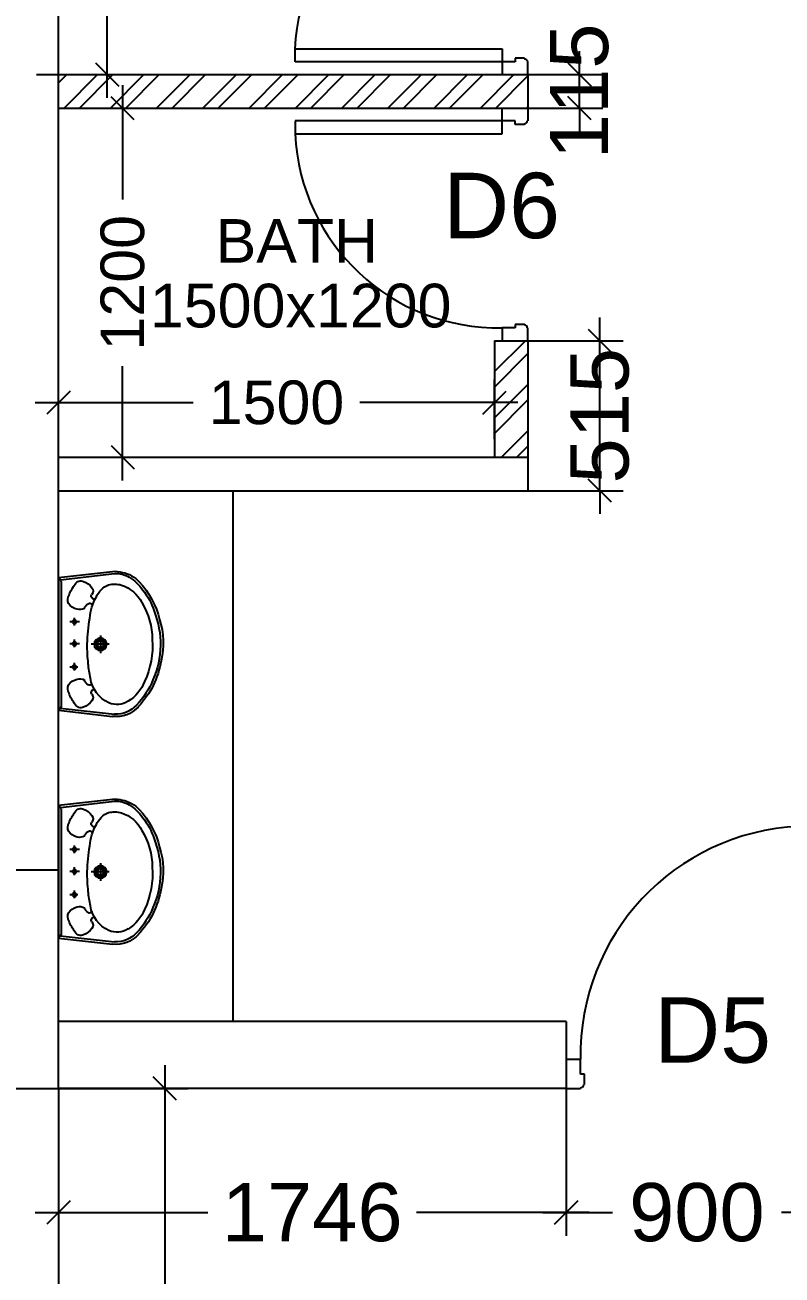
# Model space of a CAD drawing. Extents: x 7620542 to 7843793, y -6476226 to -6093835.
# Drawn here: x 7751184 to 7753788, y -6345722 to -6341425 of the extents above; entities that cross this region are included whole.
import ezdxf
from ezdxf.enums import TextEntityAlignment as Align

# ---------------------------------------------------------------- set-up
doc = ezdxf.new("R2010")
doc.units = 0
doc.header["$LTSCALE"] = 600
doc.header["$MEASUREMENT"] = 0
doc.header["$PDMODE"] = 35
doc.layers.get('0').update_dxf_attribs({"linetype": 'CONTINUOUS'})
doc.layers.get('Defpoints').update_dxf_attribs({"linetype": 'CONTINUOUS'})
for name, color, linetype in [('DOOR', 32, 'CONTINUOUS'), ('joinery', 7, 'CONTINUOUS'), ('LA-column', 3, 'CONTINUOUS'), ('Room Dim', 1, 'CONTINUOUS'), ('T Wall', 8, 'CONTINUOUS'), ('TEXT', 6, 'CONTINUOUS'), ('Toi-Euip', 8, 'CONTINUOUS'), ('Toi. Wall Hat', 3, 'CONTINUOUS'), ('Walls', 7, 'CONTINUOUS'), ('Working Dim', 5, 'CONTINUOUS')]:
    doc.layers.add(name, color=color, linetype=linetype)
doc.styles.add('ari', font='arial.ttf')
doc.styles.add('ARIAL', font='arial.ttf')
doc.dimstyles.new('int. dim', dxfattribs={"dimtxt": 450, "dimasz": 80, "dimexe": 80, "dimexo": 0, "dimgap": 70, "dimtad": 0, "dimdec": 0, "dimzin": 12, "dimdsep": 46, "dimtxsty": 'ari', "dimblk": 'OBLIQUE', "dimcen": 2, "dimdle": 80, "dimclrd": 256, "dimclre": 256, "dimclrt": 6, "dimadec": 0, "dimazin": 0, "dimtfac": 1, "dimtdec": 0, "dimtix": 1, "dimtmove": 2, "dimatfit": 3, "dimfxl": 1, "dimtolj": 1, "dimtzin": 0, "dimlwd": -1, "dimlwe": -1, "dimarcsym": 0})

# ---------------------------------------------------------------- blocks, each defined once
blk = doc.blocks.new('1000')
at = {"layer": 'DOOR'}
for p, q in [((0, -100), (0, 0)), ((0, 0), (49.7, 0)), ((49.7, 0), (49.7, -2.2)), ((63.2, -13.5), (61, -13.5)), ((63.2, -13.5), (63.2, -49.5)), ((836.8, -13.5), (836.8, -49.5)), ((836.8, -13.5), (839, -13.5)), ((850.3, 0), (850.3, -2.2)), ((900, 0), (850.3, 0)), ((900, -100), (900, 0)), ((63.2, -49.5), (49.7, -49.5)), ((49.7, -49.5), (49.7, -100)), ((836.8, -49.5), (850.3, -49.5)), ((850.3, -49.5), (850.3, -100)), ((49.7, -100), (0, -100)), ((49.7, -100), (49.7, -900.6)), ((100.2, -100), (49.7, -100)), ((100.2, -900.6), (100.2, -100)), ((850.3, -100), (900, -100)), ((49.7, -900.6), (100.2, -900.6))]:
    blk.add_line(p, q, dxfattribs=at)
for centre, major_axis, start_param, end_param in [((49.7, -13.5), (-7.95, 7.95), 3.926991, 5.497787), ((850.3, -13.5), (7.95, 7.95), 0.785398, 2.356194)]:
    blk.add_ellipse(centre, major_axis=major_axis, ratio=1, start_param=start_param, end_param=end_param, dxfattribs=at)
at = {"layer": 'DOOR', "color": 145}
blk.add_ellipse((64.3, -115.3), major_axis=(-519.7, 589.8), ratio=1, start_param=2.464943, end_param=4.009476, dxfattribs=at)
blk = doc.blocks.new('A$C1E9F72C1')
at = {"layer": 'Toi-Euip', "color": 8}
for p, q in [((-228.2, 0), (-249, -186.3)), ((-228.2, 0), (228.2, 0)), ((228.2, 0), (249, -186.3)), ((-220.9, -6.6), (-241.8, -193.1)), ((-212.9, -9.7), (208.6, -9.7)), ((-76, -72.5), (-76, -39.7)), ((-0.6, -72.5), (-0.6, -39.7)), ((79.3, -67.3), (79.3, -39.7)), ((220.8, -6.2), (241.8, -193.1)), ((-63.8, -54.9), (-90.3, -54.9)), ((11.6, -54.9), (-14.9, -54.9)), ((91.5, -54.9), (65.1, -54.9)), ((0.9, -174.9), (0.9, -113)), ((-29.6, -144.6), (31.2, -144.6))]:
    blk.add_line(p, q, dxfattribs=at)
for centre, radius in [((-76, -54.9), 6.49), ((-0.6, -54.9), 6.49), ((79.3, -54.9), 6.49), ((0.9, -144.6), 21.7), ((0.9, -144.6), 15.6), ((0.9, -144.6), 11)]:
    blk.add_circle(centre, radius, dxfattribs=at)
for centre, radius, start, end in [((-208.1, 14.7), 24.9, 216.2215, 258.8549), ((207.9, 16.2), 26, 271.4204, 321.2513), ((-125, -156.3), 127.2, 109.5864, 129.4018), ((-151.5, -66.7), 34.3, 68.6439, 118.0808), ((-167.5, -75.4), 49.6, 12.807, 54.9415), ((169.6, -75.4), 49.6, 125.0585, 167.193), ((153.6, -66.7), 34.3, 61.9192, 111.3561), ((127.1, -156.3), 127.2, 50.5982, 70.4136), ((-196.3, -76.7), 20.9, 116.809, 207.5092), ((-150, -73.3), 32.2, 330.0791, 16.0346), ((152.1, -73.3), 32.2, 163.9654, 209.9209), ((198.5, -76.7), 20.9, 332.4908, 63.191), ((-160.4, -68.2), 57.4, 198.3504, 235.0331), ((-181.8, -101.4), 18, 230.4642, 309.5358), ((-164.3, -121.5), 8.67, 53.8926, 133.9597), ((-76.5, -275.6), 168.3, 94.0281, 120.4098), ((-162.9, -122.5), 8.8, 329.6713, 65.4896), ((-131.5, -107.7), 8.62, 142.6961, 276.8474), ((-114.5, -115.3), 27, 106.386, 151.7285), ((34.9, -905.9), 807.6, 92.48, 98.7772), ((-3.2, -837.5), 738.4, 84.4518, 89.7569), ((46.1, -400.7), 299, 76.1733, 85.7679), ((102.1, -220), 110.7, 24.9779, 81.9798), ((116.6, -115.3), 27, 28.2715, 73.614), ((134.9, -107.4), 7.45, 281.3197, 41.7016), ((164.3, -121.7), 7.8, 112.0693, 194.8477), ((166.5, -121.5), 8.67, 46.0403, 126.1074), ((183.9, -101.4), 18, 230.4642, 309.5358), ((162.5, -68.2), 57.4, 304.9669, 341.6496), ((-129.4, -204.5), 80.8, 113.6187, 156.307), ((-165.7, -196.5), 84, 173.0041, 196.7608), ((-163.3, -200.1), 78.8, 174.8598, 213.2089), ((-110.1, -193), 95.5, 167.3454, 194.4146), ((136.7, -201.5), 71.5, 327.5919, 23.2221), ((146.7, -197.7), 95.2, 311.9105, 2.7762), ((149.6, -199.6), 100.3, 311.3831, 7.6058), ((-141.4, -199.1), 106.9, 191.4479, 227.66), ((-120.4, -183.5), 124.2, 208.7854, 238.1585), ((-82.7, -174.7), 127.1, 199.3054, 242.2025), ((77.5, -165.5), 140.9, 291.6868, 328.1397), ((-15.6, -66.9), 289.4, 226.8801, 256.3199), ((-54.2, -135.8), 202, 229.3146, 253.0106), ((-13.2, -73.3), 249.6, 238.9436, 269.4813), ((4.7, -23.5), 300.1, 266.1546, 294.5893), ((11.5, -60.2), 296.4, 278.977, 313.6155), ((18.1, -68), 277.7, 292.3326, 313.7827), ((0.4, -45.6), 305.3, 248.1503, 293.8049), ((-3.9, -83.4), 276.6, 253.1484, 282.8609)]:
    blk.add_arc(centre, radius, start, end, dxfattribs=at)
blk = doc.blocks.new('_Oblique')
at = {"color": 0, "linetype": 'ByBlock', "lineweight": -2}
blk.add_line((-0.5, -0.5), (0.5, 0.5), dxfattribs=at)
blk = doc.blocks.new('*D571')
at = {"layer": 'Defpoints', "color": 0, "transparency": 16777216}
for p in [(7751464.2, -6341711, -4.8), (7751464.2, -6342910.5, 1), (7751519.7, -6342910.5)]:
    blk.add_point(p, dxfattribs=at)
at = {"layer": 'Working Dim', "transparency": 16777216}
for p, q in [((7751519.7, -6341631), (7751519.7, -6342024.1)), ((7751464.2, -6341711), (7751599.7, -6341711)), ((7751519.7, -6342990.5), (7751519.7, -6342597.4)), ((7751464.2, -6342910.5), (7751599.7, -6342910.5))]:
    blk.add_line(p, q, dxfattribs=at)
at = {"layer": 'Working Dim', "transparency": 16777216, "xscale": 80, "yscale": 80, "zscale": 80}
for p, rotation in [((7751519.7, -6341711), 90), ((7751519.7, -6342910.5), 270)]:
    blk.add_blockref('_Oblique', p, dxfattribs=dict(at, rotation=rotation))
at = {"layer": 'Working Dim', "color": 6, "transparency": 16777216, "insert": (7751519.7, -6342310.8), "char_height": 150, "attachment_point": 5, "rotation": 90, "style": 'ari'}
blk.add_mtext('\\A1;1200', dxfattribs=at)
blk = doc.blocks.new('*D572')
at = {"layer": 'Defpoints', "color": 0, "transparency": 16777216}
for p in [(7752798.7, -6342722.8), (7751298.8, -6342848.3, -2.6), (7752798.7, -6342848.3, -4.8)]:
    blk.add_point(p, dxfattribs=at)
at = {"layer": 'Working Dim', "transparency": 16777216}
for p, q in [((7751298.8, -6342848.3), (7751298.8, -6342642.8)), ((7752798.7, -6342848.3), (7752798.7, -6342642.8)), ((7751218.8, -6342722.8), (7751762.1, -6342722.8)), ((7752878.7, -6342722.8), (7752335.4, -6342722.8))]:
    blk.add_line(p, q, dxfattribs=at)
at = {"layer": 'Working Dim', "transparency": 16777216, "xscale": 80, "yscale": 80, "zscale": 80, "rotation": 180}
blk.add_blockref('_Oblique', (7751298.8, -6342722.8), dxfattribs=at)
at = {"layer": 'Working Dim', "transparency": 16777216, "xscale": 80, "yscale": 80, "zscale": 80}
blk.add_blockref('_Oblique', (7752798.7, -6342722.8), dxfattribs=at)
at = {"layer": 'Working Dim', "color": 6, "transparency": 16777216, "insert": (7752048.8, -6342722.8), "char_height": 150, "attachment_point": 5, "style": 'ari'}
blk.add_mtext('\\A1;1500', dxfattribs=at)
blk = doc.blocks.new('*D573')
at = {"layer": 'Defpoints', "color": 0, "transparency": 16777216}
for p in [(7751222.9, -6340395, -4.8), (7751466.9, -6340395), (7751222.9, -6341595, -4.8)]:
    blk.add_point(p, dxfattribs=at)
at = {"layer": 'Working Dim', "transparency": 16777216}
for p, q in [((7751466.9, -6340315), (7751466.9, -6340708.3)), ((7751222.9, -6340395), (7751546.9, -6340395)), ((7751466.9, -6341675), (7751466.9, -6341281.6)), ((7751222.9, -6341595), (7751546.9, -6341595))]:
    blk.add_line(p, q, dxfattribs=at)
at = {"layer": 'Working Dim', "transparency": 16777216, "xscale": 80, "yscale": 80, "zscale": 80}
for p, rotation in [((7751466.9, -6340395), 90), ((7751466.9, -6341595), 270)]:
    blk.add_blockref('_Oblique', p, dxfattribs=dict(at, rotation=rotation))
at = {"layer": 'Working Dim', "color": 6, "transparency": 16777216, "insert": (7751466.9, -6340995), "char_height": 150, "attachment_point": 5, "rotation": 90, "style": 'ari'}
blk.add_mtext('\\A1;1200', dxfattribs=at)
blk = doc.blocks.new('*D705')
at = {"layer": 'Defpoints', "color": 0, "transparency": 16777216}
for p in [(7751464.2, -6341711, -4.8), (7751464.2, -6342910.5, 1), (7751519.7, -6342910.5)]:
    blk.add_point(p, dxfattribs=at)
at = {"layer": 'Working Dim', "transparency": 16777216}
for p, q in [((7751519.7, -6341631), (7751519.7, -6342024.1)), ((7751464.2, -6341711), (7751599.7, -6341711)), ((7751519.7, -6342990.5), (7751519.7, -6342597.4)), ((7751464.2, -6342910.5), (7751599.7, -6342910.5))]:
    blk.add_line(p, q, dxfattribs=at)
at = {"layer": 'Working Dim', "transparency": 16777216, "xscale": 80, "yscale": 80, "zscale": 80}
for p, rotation in [((7751519.7, -6341711), 90), ((7751519.7, -6342910.5), 270)]:
    blk.add_blockref('_Oblique', p, dxfattribs=dict(at, rotation=rotation))
at = {"layer": 'Working Dim', "color": 6, "transparency": 16777216, "insert": (7751519.7, -6342310.8), "char_height": 150, "attachment_point": 5, "rotation": 90, "style": 'ari'}
blk.add_mtext('\\A1;1200', dxfattribs=at)
blk = doc.blocks.new('*D706')
at = {"layer": 'Defpoints', "color": 0, "transparency": 16777216}
for p in [(7751222.9, -6340395, -4.8), (7751466.9, -6340395), (7751222.9, -6341595, -4.8)]:
    blk.add_point(p, dxfattribs=at)
at = {"layer": 'Working Dim', "transparency": 16777216}
for p, q in [((7751466.9, -6340315), (7751466.9, -6340708.3)), ((7751222.9, -6340395), (7751546.9, -6340395)), ((7751466.9, -6341675), (7751466.9, -6341281.6)), ((7751222.9, -6341595), (7751546.9, -6341595))]:
    blk.add_line(p, q, dxfattribs=at)
at = {"layer": 'Working Dim', "transparency": 16777216, "xscale": 80, "yscale": 80, "zscale": 80}
for p, rotation in [((7751466.9, -6340395), 90), ((7751466.9, -6341595), 270)]:
    blk.add_blockref('_Oblique', p, dxfattribs=dict(at, rotation=rotation))
at = {"layer": 'Working Dim', "color": 6, "transparency": 16777216, "insert": (7751466.9, -6340995), "char_height": 150, "attachment_point": 5, "rotation": 90, "style": 'ari'}
blk.add_mtext('\\A1;1200', dxfattribs=at)
blk = doc.blocks.new('*D709')
at = {"layer": 'Defpoints', "color": 0, "transparency": 16777216}
for p in [(7751464.2, -6341711, -4.8), (7751464.2, -6342910.5, 1), (7751519.7, -6342910.5)]:
    blk.add_point(p, dxfattribs=at)
at = {"layer": 'Working Dim', "transparency": 16777216}
for p, q in [((7751519.7, -6341631), (7751519.7, -6342024.1)), ((7751464.2, -6341711), (7751599.7, -6341711)), ((7751519.7, -6342990.5), (7751519.7, -6342597.4)), ((7751464.2, -6342910.5), (7751599.7, -6342910.5))]:
    blk.add_line(p, q, dxfattribs=at)
at = {"layer": 'Working Dim', "transparency": 16777216, "xscale": 80, "yscale": 80, "zscale": 80}
for p, rotation in [((7751519.7, -6341711), 90), ((7751519.7, -6342910.5), 270)]:
    blk.add_blockref('_Oblique', p, dxfattribs=dict(at, rotation=rotation))
at = {"layer": 'Working Dim', "color": 6, "transparency": 16777216, "insert": (7751519.7, -6342310.8), "char_height": 150, "attachment_point": 5, "rotation": 90, "style": 'ari'}
blk.add_mtext('\\A1;1200', dxfattribs=at)
blk = doc.blocks.new('*D710')
at = {"layer": 'Defpoints', "color": 0, "transparency": 16777216}
for p in [(7751222.9, -6340395, -4.8), (7751466.9, -6340395), (7751222.9, -6341595, -4.8)]:
    blk.add_point(p, dxfattribs=at)
at = {"layer": 'Working Dim', "transparency": 16777216}
for p, q in [((7751466.9, -6340315), (7751466.9, -6340708.3)), ((7751222.9, -6340395), (7751546.9, -6340395)), ((7751466.9, -6341675), (7751466.9, -6341281.6)), ((7751222.9, -6341595), (7751546.9, -6341595))]:
    blk.add_line(p, q, dxfattribs=at)
at = {"layer": 'Working Dim', "transparency": 16777216, "xscale": 80, "yscale": 80, "zscale": 80}
for p, rotation in [((7751466.9, -6340395), 90), ((7751466.9, -6341595), 270)]:
    blk.add_blockref('_Oblique', p, dxfattribs=dict(at, rotation=rotation))
at = {"layer": 'Working Dim', "color": 6, "transparency": 16777216, "insert": (7751466.9, -6340995), "char_height": 150, "attachment_point": 5, "rotation": 90, "style": 'ari'}
blk.add_mtext('\\A1;1200', dxfattribs=at)
blk = doc.blocks.new('*D1698')
at = {"layer": 'Defpoints', "color": 0, "transparency": 16777216}
for p in [(7751299, -6345080.5, 1), (7751299, -6347480.6, -11.3), (7751664.9, -6347480.6)]:
    blk.add_point(p, dxfattribs=at)
at = {"layer": 'Working Dim', "transparency": 16777216}
for p, q in [((7751664.9, -6345000.5), (7751664.9, -6345910.5)), ((7751299, -6345080.5), (7751744.9, -6345080.5)), ((7751664.9, -6347560.6), (7751664.9, -6346650.5)), ((7751299, -6347480.6), (7751744.9, -6347480.6))]:
    blk.add_line(p, q, dxfattribs=at)
at = {"layer": 'Working Dim', "transparency": 16777216, "xscale": 80, "yscale": 80, "zscale": 80}
for p, rotation in [((7751664.9, -6345080.5), 90), ((7751664.9, -6347480.6), 270)]:
    blk.add_blockref('_Oblique', p, dxfattribs=dict(at, rotation=rotation))
at = {"layer": 'Working Dim', "color": 6, "transparency": 16777216, "insert": (7751664.9, -6346280.5), "char_height": 200, "attachment_point": 5, "rotation": 90, "style": 'ari'}
blk.add_mtext('\\A1;2400', dxfattribs=at)
blk = doc.blocks.new('*D1699')
at = {"layer": 'Defpoints', "color": 0, "transparency": 16777216}
for p in [(7752913.7, -6342510), (7753161.4, -6342510), (7752913.7, -6343025.5)]:
    blk.add_point(p, dxfattribs=at)
at = {"layer": 'Working Dim', "transparency": 16777216}
for p, q in [((7753161.4, -6342510), (7753161.4, -6342430)), ((7752913.7, -6342510), (7753241.4, -6342510)), ((7753161.4, -6343025.5), (7753161.4, -6342510)), ((7752913.7, -6343025.5), (7753241.4, -6343025.5)), ((7753161.4, -6343025.5), (7753161.4, -6343105.5))]:
    blk.add_line(p, q, dxfattribs=at)
at = {"layer": 'Working Dim', "transparency": 16777216, "xscale": 80, "yscale": 80, "zscale": 80}
for p, rotation in [((7753161.4, -6342510), 270), ((7753161.4, -6343025.5), 90)]:
    blk.add_blockref('_Oblique', p, dxfattribs=dict(at, rotation=rotation))
at = {"layer": 'Working Dim', "color": 6, "transparency": 16777216, "insert": (7753161.4, -6342767.8), "char_height": 200, "attachment_point": 5, "rotation": 90, "style": 'ari'}
blk.add_mtext('\\A1;515', dxfattribs=at)
blk = doc.blocks.new('*D1700')
at = {"layer": 'Defpoints', "color": 0, "transparency": 16777216}
for p in [(7752913.7, -6341595), (7753090.8, -6341595), (7752913.7, -6341710)]:
    blk.add_point(p, dxfattribs=at)
at = {"layer": 'Working Dim', "transparency": 16777216}
for p, q in [((7753090.8, -6341595), (7753090.8, -6341515)), ((7752913.7, -6341595), (7753170.8, -6341595)), ((7753090.8, -6341710), (7753090.8, -6341595)), ((7752913.7, -6341710), (7753170.8, -6341710)), ((7753090.8, -6341710), (7753090.8, -6341790))]:
    blk.add_line(p, q, dxfattribs=at)
at = {"layer": 'Working Dim', "transparency": 16777216, "xscale": 80, "yscale": 80, "zscale": 80}
for p, rotation in [((7753090.8, -6341595), 270), ((7753090.8, -6341710), 90)]:
    blk.add_blockref('_Oblique', p, dxfattribs=dict(at, rotation=rotation))
at = {"layer": 'Working Dim', "color": 6, "transparency": 16777216, "insert": (7753090.8, -6341652.5), "char_height": 200, "attachment_point": 5, "rotation": 90, "style": 'ari'}
blk.add_mtext('\\A1;115', dxfattribs=at)
blk = doc.blocks.new('*D1709')
at = {"layer": 'Defpoints', "color": 0, "transparency": 16777216}
for p in [(7751298.9, -6345080.6), (7753044.8, -6345080.5), (7753044.8, -6345507.1)]:
    blk.add_point(p, dxfattribs=at)
at = {"layer": 'Working Dim', "transparency": 16777216}
for p, q in [((7751298.9, -6345080.6), (7751298.9, -6345587.1)), ((7753044.8, -6345080.5), (7753044.8, -6345587.1)), ((7751218.9, -6345507.1), (7751812.7, -6345507.1)), ((7753124.8, -6345507.1), (7752531, -6345507.1))]:
    blk.add_line(p, q, dxfattribs=at)
at = {"layer": 'Working Dim', "transparency": 16777216, "xscale": 80, "yscale": 80, "zscale": 80, "rotation": 180}
blk.add_blockref('_Oblique', (7751298.9, -6345507.1), dxfattribs=at)
at = {"layer": 'Working Dim', "transparency": 16777216, "xscale": 80, "yscale": 80, "zscale": 80}
blk.add_blockref('_Oblique', (7753044.8, -6345507.1), dxfattribs=at)
at = {"layer": 'Working Dim', "color": 6, "transparency": 16777216, "insert": (7752171.8, -6345507.1), "char_height": 200, "attachment_point": 5, "style": 'ari'}
blk.add_mtext('\\A1;1746', dxfattribs=at)
blk = doc.blocks.new('*D1710')
at = {"layer": 'Defpoints', "color": 0, "transparency": 16777216}
for p in [(7753044.8, -6345080.5), (7753944.8, -6345080.5), (7753944.8, -6345507.1)]:
    blk.add_point(p, dxfattribs=at)
at = {"layer": 'Working Dim', "transparency": 16777216}
for p, q in [((7753044.8, -6345080.5), (7753044.8, -6345587.1)), ((7753944.8, -6345080.5), (7753944.8, -6345587.1)), ((7752964.8, -6345507.1), (7753204.2, -6345507.1)), ((7754024.8, -6345507.1), (7753785.4, -6345507.1))]:
    blk.add_line(p, q, dxfattribs=at)
at = {"layer": 'Working Dim', "transparency": 16777216, "xscale": 80, "yscale": 80, "zscale": 80, "rotation": 180}
blk.add_blockref('_Oblique', (7753044.8, -6345507.1), dxfattribs=at)
at = {"layer": 'Working Dim', "transparency": 16777216, "xscale": 80, "yscale": 80, "zscale": 80}
blk.add_blockref('_Oblique', (7753944.8, -6345507.1), dxfattribs=at)
at = {"layer": 'Working Dim', "color": 6, "transparency": 16777216, "insert": (7753494.8, -6345507.1), "char_height": 200, "attachment_point": 5, "style": 'ari'}
blk.add_mtext('\\A1;900', dxfattribs=at)

msp = doc.modelspace()

# ---------------------------------------------------------------- hatches: boundary and pattern name
at = {"layer": 'Toi. Wall Hat'}
h = msp.add_hatch(dxfattribs=at)
h.set_pattern_fill('ANSI32', color=10, scale=300, style=0)
h.set_pattern_definition([(45, (832124.71, 8e-06), (-79.5495129, 79.5495129), []), (45, (832177.74, 8e-06), (-79.5495129, 79.5495129), [])])
h.paths.add_polyline_path([(7754659.819, -6337765.483), (7754544.819, -6337765.483), (7754544.819, -6338164.987), (7754659.819, -6338164.987)])
h.paths.add_polyline_path([(7752913.701, -6337765.483), (7752798.701, -6337765.483), (7752798.701, -6338164.987), (7752913.701, -6338164.987)])
h.paths.add_polyline_path([(7752913.701, -6338964.987), (7751298.734, -6338964.987), (7751298.737, -6339079.987), (7752913.701, -6339079.987)])
h.paths.add_polyline_path([(7756159.819, -6338964.987), (7754544.819, -6338964.987), (7754544.819, -6339079.987), (7756159.819, -6339079.987)])
h.paths.add_polyline_path([(7754659.819, -6340394.987), (7756159.819, -6340394.987), (7756159.819, -6340279.987), (7754659.819, -6340279.987), (7754659.819, -6339879.987), (7754544.819, -6339879.987), (7754544.819, -6340794.987), (7754659.819, -6340794.987)])
h.paths.add_polyline_path([(7752913.701, -6339879.987), (7752798.701, -6339879.987), (7752798.701, -6340279.987), (7751298.769, -6340279.987), (7751298.772, -6340394.987), (7752798.701, -6340394.987), (7752798.701, -6340794.987), (7752913.701, -6340794.987)])
h.paths.add_polyline_path([(7752913.701, -6341594.987), (7751298.805, -6341594.987), (7751298.808, -6341709.987), (7752913.701, -6341709.987)])
h.paths.add_polyline_path([(7752913.701, -6342509.987), (7752798.701, -6342509.987), (7752798.701, -6342910.517), (7752913.701, -6342910.517)])
h.paths.add_polyline_path([(7754659.819, -6342509.987), (7754544.819, -6342509.987), (7754544.819, -6342910.517), (7754659.819, -6342910.517)])
h.paths.add_polyline_path([(7756159.819, -6341594.987), (7754544.819, -6341594.987), (7754544.819, -6341709.987), (7756159.819, -6341709.987)])

# ---------------------------------------------------------------- linework, layer by layer
at = {"layer": 'LA-column', "color": 2, "elevation": -13.799}
msp.add_lwpolyline([(7750548.969, -6345080.507), (7751298.969, -6345080.507), (7751298.969, -6344330.507), (7750548.969, -6344330.507)], close=True, dxfattribs=at)
at = {"layer": 'T Wall', "color": 6, "linetype": 'Continuous'}
for p, q in [((7751298.701, -6341594.987, -14.83), (7752913.701, -6341594.987, -14.83)), ((7752913.701, -6341594.987, -14.83), (7752913.701, -6341709.987, -14.83)), ((7751298.701, -6341709.987, -14.83), (7752913.701, -6341709.987, -14.83)), ((7752798.701, -6342509.987, -14.83), (7752798.701, -6342909.987, -14.83)), ((7752798.701, -6342509.987, -14.83), (7752913.701, -6342509.987, -14.83)), ((7752913.701, -6342509.987, -14.83), (7752913.701, -6343024.987, -14.83))]:
    msp.add_line(p, q, dxfattribs=at)
at = {"layer": 'Toi-Euip', "linetype": 'Continuous'}
msp.add_line((7751898.701, -6343024.987, -14.83), (7751898.701, -6344850.52, -14.83), dxfattribs=at)
at = {"layer": 'Walls'}
for p, q in [((7751298.871, -6344330.602, -14.83), (7751298.701, -6337765.517, -14.83)), ((7751298.701, -6342910.517, -14.83), (7752913.701, -6342910.517, -14.83)), ((7752913.701, -6342910.517, -14.83), (7752913.701, -6343025.517, -14.83)), ((7751298.701, -6343025.517, -14.83), (7752913.701, -6343025.517, -14.83)), ((7753044.82, -6344850.52, -14.83), (7751298.697, -6344850.52, -14.83)), ((7753044.82, -6344850.477, -14.83), (7753044.82, -6345080.552, -14.83)), ((7751298.877, -6345080.607, -14.83), (7751298.877, -6347480.562, -14.83)), ((7753044.82, -6345080.52, -14.83), (7751298.969, -6345080.52, -14.83))]:
    msp.add_line(p, q, dxfattribs=at)
at = {"layer": 'Walls', "elevation": -14.83, "flags": 128}
msp.add_lwpolyline([(7751298.877, -6345080.607), (7751298.877, -6347480.562)], dxfattribs=at)

# ---------------------------------------------------------------- block references
at = {"layer": 'DOOR', "linetype": 'Continuous'}
for p, xscale, yscale, zscale, rotation in [((7752913.701, -6341594.987, -14.83), -0.8888888880610689, 0.8888888880610466, 0.8888888880610697, 269.9999871533747), ((7752913.593, -6341709.987, -14.83), 0.8888888880610685, 0.8888888880610685, 0.8888888880610685, 270.0000127265634)]:
    msp.add_blockref('1000', p, dxfattribs=dict(at, xscale=xscale, yscale=yscale, zscale=zscale, rotation=rotation))
at = {"layer": 'DOOR', "linetype": 'Continuous', "rotation": 180.0000128066047}
msp.add_blockref('1000', (7753944.82, -6345080.471, -14.83), dxfattribs=at)
at = {"layer": 'Toi-Euip', "color": 31, "xscale": -1, "rotation": 90}
for p in [(7751298.851, -6343552.396, -14.83), (7751298.851, -6344335.227, -14.83)]:
    msp.add_blockref('A$C1E9F72C1', p, dxfattribs=at)

# ---------------------------------------------------------------- texts
at = {"layer": 'joinery', "style": 'ari'}
for s, p in [('D6', (7752823.059, -6342157.459, -14.83)), ('D5', (7753548.996, -6344992.002, -14.83))]:
    msp.add_text(s, height=225, dxfattribs=at).set_placement(p, align=Align.CENTER)
at = {"layer": 'Room Dim', "style": 'ARIAL'}
msp.add_text('1500x1200', height=150, dxfattribs=at).set_placement((7752132.026, -6342464.097, -14.83), align=Align.CENTER)
at = {"layer": 'TEXT', "color": 7, "style": 'ARIAL'}
msp.add_text('BATH', height=150, dxfattribs=at).set_placement((7752118.978, -6342241.813, -14.83), align=Align.CENTER)

# ---------------------------------------------------------------- dimensions: what is measured, and where the dimension line sits
at = {"layer": 'Working Dim'}
for base, p1, p2, override, picture, middle in [((7751466.89, -6340394.987, -14.83), (7751222.943, -6341594.987, -19.622), (7751222.943, -6340394.987, -19.622), {"dimtxt": 150}, '*D573', (7751466.89, -6340994.987, -14.83)), ((7751466.89, -6340394.987, -14.83), (7751222.943, -6341594.987, -19.622), (7751222.943, -6340394.987, -19.622), {"dimtxt": 150}, '*D706', (7751466.89, -6340994.987, -14.83)), ((7751466.89, -6340394.987, -14.83), (7751222.943, -6341594.987, -19.622), (7751222.943, -6340394.987, -19.622), {"dimtxt": 150}, '*D710', (7751466.89, -6340994.987, -14.83)), ((7753090.808, -6341594.987, -14.83), (7752913.701, -6341709.987, -14.83), (7752913.701, -6341594.987, -14.83), {"dimtxt": 200, "dimarcsym": 1}, '*D1700', (7753090.808, -6341652.487, -14.83)), ((7751519.67, -6342910.517, -14.83), (7751464.244, -6341710.987, -19.622), (7751464.244, -6342910.517, -13.799), {"dimtxt": 150}, '*D571', (7751519.67, -6342310.752, -14.83)), ((7751519.67, -6342910.517, -14.83), (7751464.244, -6341710.987, -19.622), (7751464.244, -6342910.517, -13.799), {"dimtxt": 150}, '*D705', (7751519.67, -6342310.752, -14.83)), ((7751519.67, -6342910.517, -14.83), (7751464.244, -6341710.987, -19.622), (7751464.244, -6342910.517, -13.799), {"dimtxt": 150}, '*D709', (7751519.67, -6342310.752, -14.83)), ((7751664.907, -6347480.562, -14.83), (7751298.969, -6345080.52, -13.799), (7751298.969, -6347480.562, -26.165), {"dimtxt": 200, "dimarcsym": 1}, '*D1698', (7751664.907, -6346280.541, -14.83))]:
    dim = msp.add_linear_dim(base=base, p1=p1, p2=p2, angle=90, dimstyle='int. dim', override=override, dxfattribs=at)
    dim.commit()
    dim.dimension.update_dxf_attribs({"geometry": picture, "text_midpoint": middle})
dim = msp.add_linear_dim(base=(7753161.42, -6342509.987, -14.83), p1=(7752913.701, -6343025.517, -14.83), p2=(7752913.701, -6342509.987, -14.83), angle=90, text='515', dimstyle='int. dim', override={"dimtxt": 200, "dimarcsym": 1}, dxfattribs=at)
dim.commit()
dim.dimension.update_dxf_attribs({"geometry": '*D1699', "text_midpoint": (7753161.42, -6342767.752, -14.83)})
for base, p1, p2, override, picture, middle in [((7752798.701, -6342722.804, -14.83), (7751298.839, -6342848.277, -17.413), (7752798.701, -6342848.277, -19.622), {"dimtxt": 150}, '*D572', (7752048.77, -6342722.804, -14.83)), ((7753044.82, -6345507.123, -14.83), (7751298.877, -6345080.607, -14.83), (7753044.82, -6345080.472, -14.83), {"dimtxt": 200, "dimarcsym": 1}, '*D1709', (7752171.848, -6345507.123, -14.83)), ((7753944.82, -6345507.123, -14.83), (7753044.82, -6345080.472, -14.83), (7753944.82, -6345080.526, -14.83), {"dimtxt": 200, "dimarcsym": 1}, '*D1710', (7753494.82, -6345507.123, -14.83))]:
    dim = msp.add_linear_dim(base=base, p1=p1, p2=p2, dimstyle='int. dim', override=override, dxfattribs=at)
    dim.commit()
    dim.dimension.update_dxf_attribs({"geometry": picture, "text_midpoint": middle})

doc.saveas('drawing.dxf')
